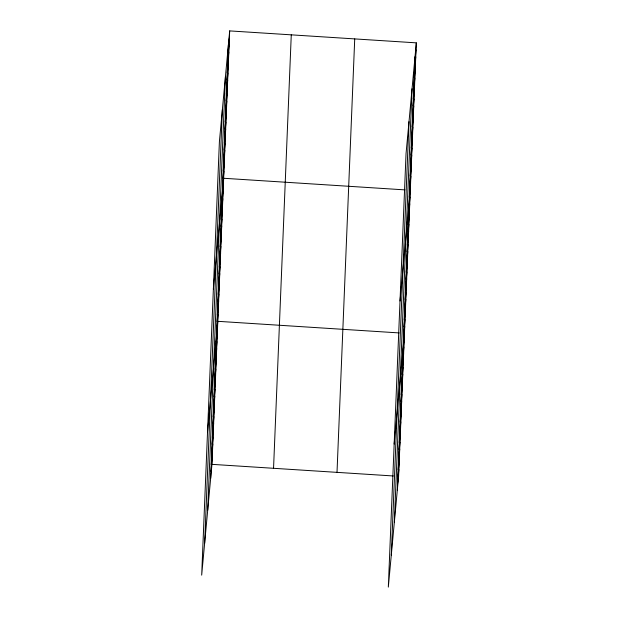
<?xml version="1.0" encoding="UTF-8"?>
<svg xmlns="http://www.w3.org/2000/svg" width="618" height="618" viewBox="0 0 618 618"><rect width="100%" height="100%" fill="white"/><g stroke="black" fill="none" stroke-linecap="round" stroke-linejoin="round"><path stroke-width="0.93" d="M204.651 543.176L222.364 109.718M207.702 510.229L225.423 76.779M210.668 478.255L228.39 44.805M229.68 30.9L219.398 141.692L201.684 575.149L211.959 464.35L229.68 30.9L416.316 42.851L398.602 476.308L388.32 587.1L406.041 153.65L416.316 42.851M273.55 468.297L291.271 34.847M337.011 472.361L354.724 38.911M391.287 555.126L409.008 121.676M394.346 522.187L412.059 88.729M397.312 490.213L415.026 56.763M228.104 51.827L229.394 37.914M227.818 58.841L229.108 44.936M227.532 65.856L228.822 51.951M227.239 72.878L228.529 58.973M226.953 79.892L228.243 65.987M226.667 86.914L227.957 73.009M226.381 93.928L227.671 80.023M226.095 100.95L227.385 87.045M225.809 107.965L227.1 94.06M225.524 114.987L226.814 101.082M225.238 122.001L226.528 108.096M224.944 129.015L226.234 115.11M224.658 136.037L225.949 122.132M224.373 143.052L225.663 129.147M224.087 150.074L225.377 136.169M223.801 157.088L225.091 143.183M223.515 164.11L224.805 150.205M223.229 171.124L224.519 157.219M222.936 178.146L224.226 164.241M222.65 185.161L223.94 171.256M213.38 289.07L223.654 178.27L405.014 189.888M222.086 198.988L223.376 185.083M221.808 205.802L223.098 191.897M221.53 212.615L222.82 198.71M221.252 219.421L222.542 205.516M220.974 226.234L222.264 212.329M220.696 233.048L221.986 219.143M220.417 239.861L221.707 225.956M220.139 246.667L221.429 232.762M219.861 253.48L221.151 239.575M219.583 260.294L220.873 246.389M219.305 267.107L220.595 253.202M219.027 273.913L220.317 260.008M218.749 280.726L220.039 266.821M218.471 287.54L219.761 273.635M218.193 294.353L219.483 280.441M217.907 301.159L219.197 287.254M217.629 307.973L218.919 294.068M217.351 314.786L218.641 300.881M217.072 321.592L218.363 307.687M216.794 328.405L218.084 314.5M207.532 432.106L217.806 321.314L399.166 332.924M216.238 342.032L217.528 328.127M215.96 348.838L217.25 334.933M215.682 355.651L216.972 341.746M215.404 362.465L216.694 348.56M215.126 369.278L216.416 355.365M214.848 376.084L216.138 362.179M214.57 382.897L215.86 368.992M214.291 389.711L215.582 375.806M214.013 396.517L215.303 382.612M213.735 403.33L215.025 389.425M213.457 410.143L214.747 396.238M213.179 416.957L214.469 403.052M212.901 423.763L214.191 409.858M212.623 430.576L213.913 416.671M212.345 437.389L213.635 423.485M212.067 444.203L213.357 430.298M211.789 451.009L213.079 437.104M211.503 457.822L212.793 443.917M211.225 464.636L212.515 450.731M210.947 471.449L212.237 457.536M414.74 63.778L416.03 49.873M414.454 70.792L415.744 56.887M414.168 77.814L415.458 63.909M413.882 84.828L415.172 70.923M413.589 91.85L414.879 77.945M413.303 98.865L414.593 84.96M413.017 105.887L414.307 91.982M412.731 112.901L414.021 98.996M412.445 119.923L413.736 106.01M412.16 126.937L413.45 113.032M411.874 133.952L413.164 120.046M411.588 140.974L412.878 127.069M411.294 147.988L412.585 134.083M411.009 155.01L412.299 141.105M410.723 162.024L412.013 148.119M410.437 169.046L411.727 155.141M410.151 176.06L411.441 162.155M409.865 183.082L411.155 169.177M409.579 190.097L410.87 176.192M409.286 197.119L410.576 183.206M400.016 301.02L410.29 190.228M408.722 210.947L410.012 197.042M408.444 217.752L409.734 203.847M408.166 224.566L409.456 210.661M407.888 231.379L409.178 217.474M407.61 238.193L408.9 224.288M407.332 244.998L408.622 231.093M407.053 251.812L408.344 237.907M406.775 258.625L408.065 244.72M406.497 265.439L407.787 251.526M406.219 272.244L407.509 258.339M405.941 279.058L407.231 265.153M405.663 285.871L406.953 271.966M405.385 292.677L406.675 278.772M405.107 299.491L406.397 285.586M404.829 306.304L406.119 292.399M404.551 313.117L405.841 299.212M404.272 319.923L405.562 306.018M403.994 326.737L405.284 312.832M403.716 333.55L404.999 319.645M403.43 340.363L404.72 326.459M394.168 444.064L404.442 333.264M402.874 353.983L404.164 340.078M402.596 360.796L403.886 346.891M402.318 367.61L403.608 353.697M402.04 374.415L403.33 360.51M401.762 381.229L403.052 367.324M401.484 388.042L402.774 374.137M401.206 394.848L402.496 380.943M400.928 401.661L402.218 387.756M400.649 408.475L401.939 394.57M400.371 415.288L401.661 401.383M400.093 422.094L401.383 408.189M399.815 428.907L401.105 415.002M399.537 435.721L400.827 421.816M399.259 442.534L400.549 428.629M398.981 449.34L400.271 435.435M398.703 456.154L399.993 442.249M398.425 462.967L399.715 449.062M398.146 469.78L399.437 455.868M397.868 476.586L399.158 462.681M397.59 483.4L398.88 469.495M211.959 464.35L393.318 475.968"/></g></svg>
